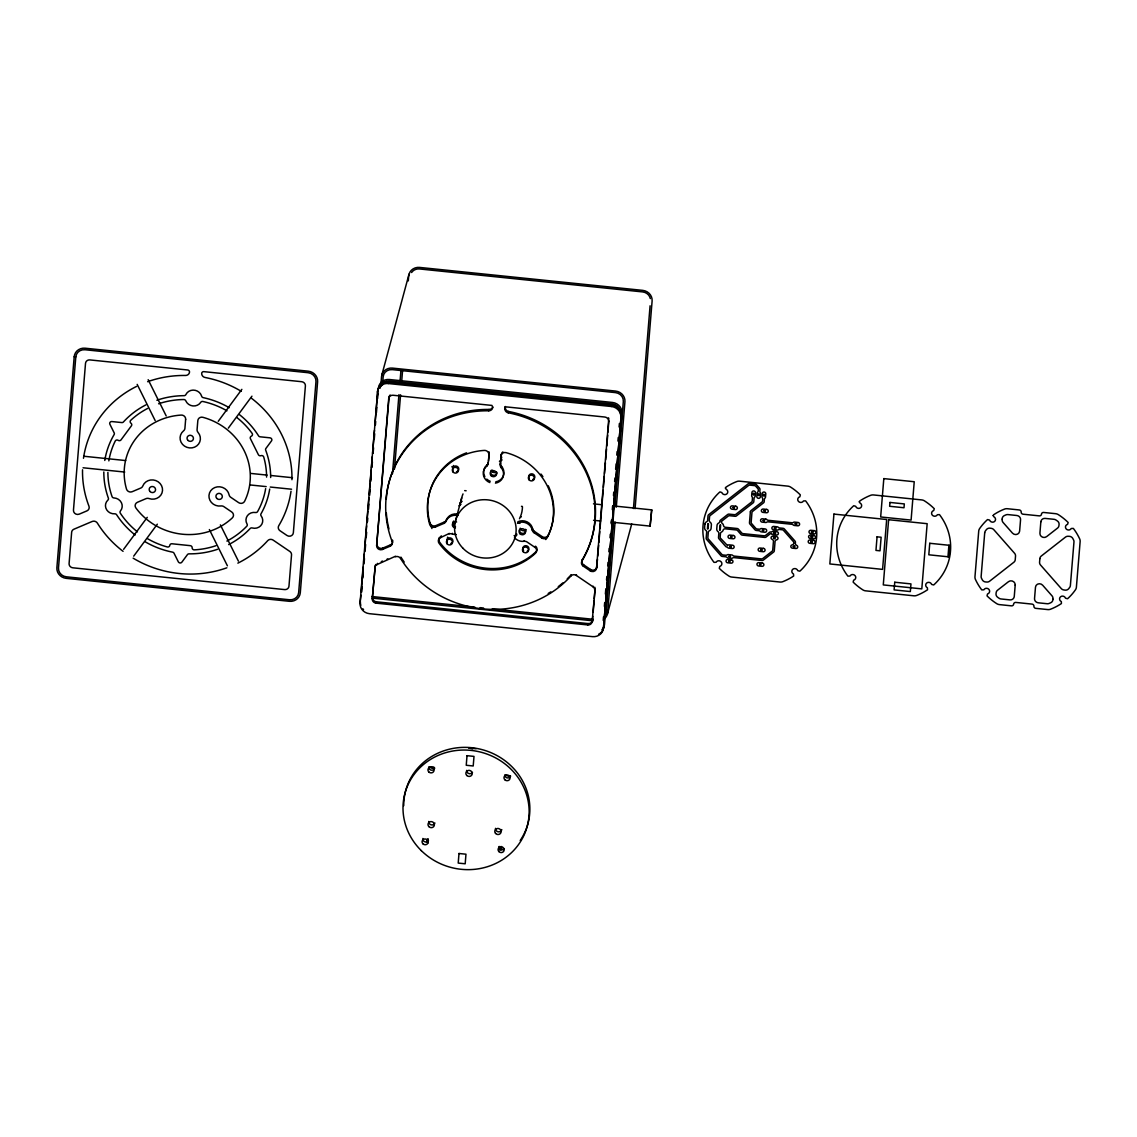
<?xml version="1.0" encoding="UTF-8"?>
<svg xmlns="http://www.w3.org/2000/svg" width="1137" height="1137" viewBox="0 0 1137 1137"><rect width="100%" height="100%" fill="white"/><g stroke="black" fill="none" stroke-linecap="round" stroke-linejoin="round"><path stroke-width="1.5" d="M469.112 748.132L472.58 748.771M392.123 541.482A105.144 98.862 15.1 0 1 488.725 410.798A4.079 3.837 15.1 0 0 492.705 407.359L491.937 405.426L393.061 395.25A4.079 3.837 15.1 0 0 388.698 398.675L376.645 545.504A4.079 3.837 15.1 0 0 382.458 549.455L390.062 546.229A4.079 3.837 15.1 0 0 392.123 541.482L392.492 540.132A4.079 3.837 15.1 0 1 390.432 544.893L390.062 546.229M360.059 603.051L377.726 390.744A10.219 9.608 15.1 0 1 388.655 382.203L611.791 405.156A10.219 9.608 15.1 0 1 621.143 415.801L603.463 628.093A10.219 9.608 15.1 0 1 592.533 636.635L369.411 613.682A10.219 9.608 15.1 0 1 360.059 603.051L360.955 595.12M361.225 591.823L363.257 567.093M363.669 562.147L364.337 553.918M364.75 548.972L366.64 525.891M366.91 522.594L367.862 511.067M367.99 509.419L368.942 497.878M369.212 494.581L370.15 483.04M370.292 481.392L371.245 469.851M371.373 468.202L372.325 456.676M372.595 453.379L374.485 430.298M374.883 425.352L377.726 390.744M361.722 591.993L362.149 586.72M362.874 577.923L363.314 572.65M364.025 563.867L364.465 558.594M365.034 551.559L365.617 544.524M366.199 537.488L366.626 532.215M367.493 521.67L367.777 518.159M368.502 509.362L368.928 504.089M369.653 495.306L370.093 490.033M370.804 481.235L371.245 475.962M371.97 467.179L372.396 461.892M373.121 453.109L373.547 447.836M374.272 439.038L374.698 433.765M375.423 424.982L375.707 421.472M376.432 412.674L376.873 407.401M377.583 398.618L378.024 393.331M380.724 386.537L381.535 376.645A10.219 9.608 15.1 0 1 392.464 368.104L615.586 391.071A10.219 9.608 15.1 0 1 624.938 401.702L616.282 507.173M382.473 385.059L383.155 376.816A8.584 8.073 15.1 0 1 392.336 369.639L615.458 392.606A8.584 8.073 15.1 0 1 623.318 401.532L614.662 507.017M592.832 616.268L592.15 621.513A4.079 3.837 15.1 0 1 587.772 624.938L376.006 603.136A4.079 3.837 15.1 0 1 372.268 598.886L375.182 566.311A4.079 3.837 15.1 0 1 375.892 564.449M372.268 598.886L375.182 566.311M376.645 545.504L389.053 397.325A4.079 3.837 15.1 0 1 390.162 395.008M392.478 473.745L398.959 394.624M400.039 381.449L400.991 369.909M408.297 280.91L408.695 275.964A10.219 9.608 15.1 0 1 419.624 267.422L642.76 290.376A10.219 9.608 15.1 0 1 652.112 301.007L635.071 508.68M394.496 468.956L400.579 394.795M401.674 381.606L402.612 370.079M489.862 482.585A10.219 9.608 15.1 0 1 486.707 466.198A4.079 3.837 15.1 0 0 488.1 463.64L489.194 453.336A4.079 3.837 15.1 0 0 489.009 451.858M488.54 461.167L489.194 453.336M492.762 471.954L492.804 471.386A2.047 1.919 15.1 0 0 492.492 470.192M495.448 483.154A10.219 9.608 15.1 0 0 501.204 467.691A4.079 3.837 15.1 0 1 500.266 464.891L501.36 454.587A4.079 3.837 15.1 0 1 502.881 451.915M504.885 408.609L506.05 406.875L604.827 417.037A4.079 3.837 15.1 0 1 608.579 421.301L596.527 568.13A4.079 3.837 15.1 0 1 590.16 570.831L583.21 566.098A4.079 3.837 15.1 0 1 581.959 561.01A105.144 98.862 15.1 0 0 508.239 412.802A4.079 3.837 15.1 0 1 504.885 408.609L505.311 406.506L504.956 407.728M500.266 464.891L501.36 454.587M592.15 621.513L595.063 588.938A4.079 3.837 15.1 0 0 594.793 587.204M593.144 612.36L594.111 600.649M594.267 598.702L595.063 588.938M596.527 568.13L597.508 559.134M597.764 556.078L598.645 545.376M598.901 542.321L599.767 531.604M600.023 528.549L602.027 504.075M602.155 502.554L603.164 490.317M603.406 487.247L604.287 476.545M604.543 473.489L605.424 462.773M605.666 459.718L606.547 449.016M606.803 445.96L607.684 435.244M607.925 432.188L608.807 421.486M603.221 620.39L603.505 616.865M604.372 606.319L604.657 602.809M605.381 594.011L605.822 588.739M606.533 579.955L606.831 576.431M607.698 565.885L607.982 562.374M608.849 551.829L609.134 548.304M610 537.758L610.285 534.248M611.152 523.702L611.436 520.178M612.303 509.632L612.601 506.121M613.468 495.561L613.753 492.051M614.62 481.505L614.904 477.981M615.629 469.197L616.055 463.924M616.78 455.127L617.064 451.616M617.931 441.071L618.23 437.56M619.082 427L619.381 423.49M603.463 628.093L621.143 415.801M613.454 521.84L606.007 612.488A8.584 8.073 15.1 0 1 604.259 616.751M615.074 522.011L607.627 612.658A10.219 9.608 15.1 0 1 604.102 619.125M633.451 508.509L650.08 305.782M707.441 528.833L707.868 523.645M708.053 528.89L708.479 523.716M719.622 530.084L720.048 524.896M720.233 530.14L720.659 524.967M947.974 556.76L948.912 545.263M381.847 374.926L409.007 274.244M377.37 392.094A10.219 9.608 15.1 0 1 388.3 383.539L388.655 382.203M388.698 398.675L389.053 397.325M374.826 567.647A4.079 3.837 15.1 0 1 377.129 564.535L377.441 563.369M382.458 549.455L382.814 548.105L390.432 544.893M376.006 603.136L376.361 601.8A4.079 3.837 15.1 0 1 372.623 597.55M377.129 564.535L395.491 556.235M395.335 556.817A4.079 3.837 15.1 0 1 400.579 558.466L400.807 557.627M488.825 454.686A4.079 3.837 15.1 0 0 484.376 450.408A63.317 59.536 15.1 0 0 429.687 524.413A4.079 3.837 15.1 0 0 435.357 527.028L435.713 525.678L444.283 522.054A4.079 3.837 15.1 0 0 446.344 519.95A10.219 9.608 15.1 0 1 457.259 514.023M435.357 527.028L443.927 523.39L444.283 522.054M535.172 546.314L534.902 547.323A4.079 3.837 15.1 0 1 535.513 553.207A63.317 59.536 15.1 0 1 439.067 543.287A4.079 3.837 15.1 0 1 440.616 537.616L441.526 536.053M443.927 523.39A4.079 3.837 15.1 0 0 445.988 521.3L446.344 519.95M440.616 537.616L449.342 533.395M455.368 521.343L461.707 497.85M449.186 533.992A4.079 3.837 15.1 0 1 452.256 533.907L452.412 533.324M488.725 410.798L489.081 409.448A4.079 3.837 15.1 0 0 492.847 407.003M486.707 466.198L487.077 464.862A4.079 3.837 15.1 0 0 488.327 463.015M488.1 463.64L488.341 462.716M508.239 412.802L508.609 411.466A4.079 3.837 15.1 0 1 505.24 407.259M501.73 457.117L501.005 459.803A2.047 1.919 15.1 0 1 501.914 460.115M501.204 467.691L501.559 466.341A4.079 3.837 15.1 0 1 500.621 463.541M534.902 547.323L527.071 541.994A4.079 3.837 15.1 0 0 524.058 541.297L524.242 540.615M501.005 455.937A4.079 3.837 15.1 0 1 506.064 452.64A63.317 59.536 15.1 0 1 547.807 536.579A4.079 3.837 15.1 0 1 541.809 537.986L533.978 532.656A4.079 3.837 15.1 0 1 532.287 530.169L532.642 528.833A10.219 9.608 15.1 0 0 517.847 521.769M533.978 532.656L534.333 531.32A4.079 3.837 15.1 0 1 532.642 528.833M541.809 537.986L542.164 536.636A4.079 3.837 15.1 0 0 548.162 535.229M620.774 417.137A10.219 9.608 15.1 0 0 611.422 406.506L611.791 405.156M608.579 421.301L608.863 420.207M400.579 558.466A105.144 98.862 15.1 0 0 570.888 575.99L571.215 574.739A105.144 98.862 15.1 0 1 567.221 578.847M570.888 575.99A4.079 3.837 15.1 0 1 576.303 575.436L576.487 574.768M581.959 561.01L582.315 559.674A105.144 98.862 15.1 0 0 508.609 411.466M583.21 566.098L583.579 564.762A4.079 3.837 15.1 0 1 582.315 559.674M590.16 570.831L590.529 569.481A4.079 3.837 15.1 0 0 596.882 566.794M594.708 590.274A4.079 3.837 15.1 0 0 592.945 586.749L593.116 586.152M587.772 624.938L588.142 623.588A4.079 3.837 15.1 0 0 592.505 620.177M607.329 614.378L631.731 523.93M650.137 526.047L651.7 509.859L650.094 526.104L611.209 522.11M123.62 549.313L147.256 517.349M218.247 421.301L241.868 389.337M133.697 556.149L157.318 524.185M228.31 428.137L251.945 396.173M516.752 534.006L516.781 535.129M499.427 461.38L501.673 459.618M459.803 503.122L460.57 502.526M461.338 501.914L462.119 501.318M458.922 505.837L461.053 504.174M721.455 521.386L728.163 516.155A2.047 1.919 15.1 0 1 729.641 515.729L735.014 516.283A2.047 1.919 15.1 0 0 736.492 515.871L753.092 502.895A2.047 1.919 15.1 0 0 753.788 501.602L754.073 498.262A2.047 1.919 15.1 0 1 754.684 497.054A1.777 1.663 15.1 0 0 755.21 495.988L755.48 492.804A1.777 1.663 15.1 0 0 753.845 490.957A1.777 1.663 15.1 0 0 751.955 492.449L751.685 495.633A1.777 1.663 15.1 0 0 752.04 496.77A2.047 1.919 15.1 0 1 752.438 498.105L752.225 500.806A2.047 1.919 15.1 0 1 751.514 502.099L735.952 514.265A2.047 1.919 15.1 0 1 734.474 514.677L729.101 514.137A2.047 1.919 15.1 0 0 727.609 514.549L720.531 520.092A2.047 1.919 15.1 0 0 719.82 521.386A2.047 1.919 15.1 0 1 718.74 523.034A3.269 3.07 15.1 0 0 717.035 525.465L716.751 528.904A3.269 3.07 15.1 0 0 718.03 531.647A2.047 1.919 15.1 0 1 718.84 533.367L718.513 537.403A2.047 1.919 15.1 0 0 718.996 538.824L725.633 546.371A2.047 1.919 15.1 0 0 726.714 547.025A2.047 1.919 15.1 0 1 727.723 547.622A1.777 1.663 15.1 0 0 728.888 548.19L732.242 548.531A1.777 1.663 15.1 0 0 734.147 547.039A1.777 1.663 15.1 0 0 732.526 545.192L729.158 544.85A1.777 1.663 15.1 0 0 727.509 545.589L720.659 538.355A2.047 1.919 15.1 0 1 720.176 536.934L720.46 533.537A2.047 1.919 15.1 0 1 721.526 532.017A3.269 3.07 15.1 0 0 723.132 530.169A2.047 1.919 15.1 0 1 725.25 528.819L736.25 529.956A2.047 1.919 15.1 0 1 737.643 530.666L740.94 534.418A2.047 1.919 15.1 0 0 742.319 535.129L764.647 537.417A2.047 1.919 15.1 0 0 766.125 537.005L769.976 533.992A2.047 1.919 15.1 0 1 771.454 533.58M381.279 561.593L382.544 561.053M387.092 559.12L387.816 558.821M388.3 383.539L611.422 406.506M464.663 490.615L466.142 490.772M593.486 503.862L602.312 504.771M612.9 505.866L651.771 509.888M84.01 456.264L125.667 460.556M250.836 473.433L267.124 475.11M271.203 475.522L292.493 477.711M521.485 506.306L522.224 506.377M83.072 467.776L124.729 472.054M249.898 484.93L266.186 486.608M270.251 487.034L291.555 489.223M593.557 520.291L600.62 521.016M517.918 523.119L520.021 523.333M515.999 536.11L515.587 536.067A1.777 1.663 15.1 0 1 514.507 535.584M474.811 607.115L373.703 596.712A8.584 8.073 15.1 0 1 372.169 596.413M480.041 607.655L483.523 608.011M492.236 608.906L593.343 619.31M593.216 620.845L373.576 598.247A10.219 9.608 15.1 0 1 372.666 598.105M376.361 601.8L588.142 623.588M469.084 748.047L476.062 748.757M501.389 846.496L501.687 848.33L501.033 847.534A3.07 2.885 15.1 0 1 499.811 846.44M534.333 531.32L542.164 536.636M583.579 564.762L590.529 569.481M576.303 575.436L592.945 586.749M148.165 379.687L166.201 415.943M220.379 524.882L238.4 561.124M137.165 384.363L155.186 420.619M209.364 529.544L227.4 565.8M403.734 805.692A63.317 59.536 15.1 0 1 484.064 750.178A63.317 59.536 15.1 0 1 520.206 840.527M434.718 768.029A3.07 2.885 15.1 0 1 431.221 770.147A3.07 2.885 15.1 0 1 428.706 766.878M428.493 840.698A3.07 2.885 15.1 0 1 422.865 838.466M504.345 848.756A3.07 2.885 15.1 0 1 498.83 846.568M510.655 776.116A3.07 2.885 15.1 0 1 504.7 774.965M501.801 829.584A3.212 3.027 15.1 0 1 498.12 831.787A3.212 3.027 15.1 0 1 495.505 828.347M434.945 823.046A3.212 3.027 15.1 0 1 428.748 821.454M472.509 772.407A3.212 3.027 15.1 0 1 466.596 770.389M433.765 766.921A3.07 2.885 15.1 0 1 431.563 766.921M428.109 838.694A3.07 2.885 15.1 0 1 427.597 838.879L427.1 840.812A57.191 53.78 15.1 0 0 428.208 841.877M498.958 850.092A57.191 53.78 15.1 0 0 501.516 848.472L501.218 849.538A57.191 53.78 15.1 0 1 500.593 849.964M433.822 767.845A3.07 2.885 15.1 0 1 429.786 766.892M428.137 839.589A3.07 2.885 15.1 0 1 427.313 839.959L426.801 841.892A57.191 53.78 15.1 0 0 427.91 842.958M509.902 775.633A3.07 2.885 15.1 0 1 505.979 774.937M522.466 506.775A30.912 29.065 15.1 0 1 519.481 518.756M461.011 501.943A30.912 29.065 15.1 0 1 463.015 493.913M411.58 272.525A8.584 8.073 15.1 0 1 419.496 268.957L642.632 291.911A8.584 8.073 15.1 0 1 650.336 298.59M363.556 609.531A10.219 9.608 15.1 0 1 362.831 608.792M360.841 605.31A10.219 9.608 15.1 0 1 360.415 601.7M603.832 626.757A10.219 9.608 15.1 0 1 598.574 634.304M496.968 472.367A3.212 3.027 15.1 0 1 492.605 475.11A3.212 3.027 15.1 0 1 491.44 470.149A3.212 3.027 15.1 0 0 496.315 472.182M525.621 529.33A3.212 3.027 15.1 0 1 522.778 533.438A3.212 3.027 15.1 0 1 519.623 529.359M455.482 526.53A3.212 3.027 15.1 0 1 453.564 521.4M455.44 527.909A3.212 3.027 15.1 0 1 452.398 524.228A3.212 3.027 15.1 0 1 456.619 522.039M562.886 582.855A105.144 98.862 15.1 0 1 558.267 586.635M550.805 591.851A105.144 98.862 15.1 0 1 548.19 593.457M404.203 562.076A105.144 98.862 15.1 0 1 400.935 557.13M388.953 528.961A105.144 98.862 15.1 0 1 386.31 512.787M386.267 499.285A105.144 98.862 15.1 0 1 489.081 409.448M382.814 548.105A4.079 3.837 15.1 0 1 377.001 544.168M608.451 417.791A4.079 3.837 15.1 0 1 608.863 418.885M435.713 525.678A4.079 3.837 15.1 0 1 430.042 523.077M548.233 485.769A63.317 59.536 15.1 0 1 545.803 539.578M536.252 551.502A63.317 59.536 15.1 0 1 438.669 540.885M431.946 528.563A63.317 59.536 15.1 0 1 466.596 452.839M540.985 474.044A63.317 59.536 15.1 0 1 542.889 476.616M501.559 466.341A10.219 9.608 15.1 0 1 495.803 481.818M490.218 481.249A10.219 9.608 15.1 0 1 486.764 479.103M484.845 476.687A10.219 9.608 15.1 0 1 487.077 464.862M514.819 536.323A10.219 9.608 15.1 0 1 514.222 535.541M524.058 541.297A10.219 9.608 15.1 0 1 514.464 537.659M517.491 523.105A10.219 9.608 15.1 0 1 532.287 530.169M535.769 546.385A4.079 3.837 15.1 0 1 535.868 551.871M439.422 541.951A4.079 3.837 15.1 0 1 439.593 537.261M440.602 536.465A4.079 3.837 15.1 0 1 440.985 536.28M456.292 534.518A10.219 9.608 15.1 0 1 452.256 533.907M445.988 521.3A10.219 9.608 15.1 0 1 457.927 515.573M291.015 491.241A105.144 98.862 15.1 0 1 278.778 525.678A4.079 3.837 15.1 0 0 280.029 530.766L286.993 535.484A4.079 3.837 15.1 0 0 293.346 532.798L305.398 385.955A4.079 3.837 15.1 0 0 301.66 381.705L203.878 371.643A2.047 1.919 15.1 0 0 201.69 373.448A4.079 3.837 15.1 0 0 205.072 377.47A105.144 98.862 15.1 0 1 241.328 391.355M237.86 563.142A105.144 98.862 15.1 0 0 267.707 540.658A4.079 3.837 15.1 0 1 273.136 540.103L289.779 551.417A4.079 3.837 15.1 0 1 291.527 554.941L288.969 586.18A4.079 3.837 15.1 0 1 284.591 589.591L72.825 567.804A4.079 3.837 15.1 0 1 69.087 563.554L71.645 532.315A4.079 3.837 15.1 0 1 73.948 529.202L92.154 521.485A4.079 3.837 15.1 0 1 97.398 523.134A105.144 98.862 15.1 0 0 123.08 551.331M226.846 567.804A105.144 98.862 15.1 0 1 133.143 558.168M82.532 469.78A105.144 98.862 15.1 0 0 88.942 506.15A4.079 3.837 15.1 0 1 86.881 510.897L79.277 514.123A4.079 3.837 15.1 0 1 73.464 510.172L85.517 363.343A4.079 3.837 15.1 0 1 89.88 359.917L187.648 369.98A2.047 1.919 15.1 0 1 189.509 372.183A4.079 3.837 15.1 0 1 185.544 375.466A105.144 98.862 15.1 0 0 147.625 381.705M83.47 458.282A105.144 98.862 15.1 0 1 136.611 386.381M251.405 398.192A105.144 98.862 15.1 0 1 291.953 479.729M269.711 489.052A83.74 78.751 15.1 0 1 260.998 513.839A2.047 1.919 15.1 0 0 261.155 515.885A8.428 7.916 15.1 0 1 252.215 527.966A2.047 1.919 15.1 0 0 250.168 528.506A83.74 78.751 15.1 0 1 228.651 544.609M217.636 549.27A83.74 78.751 15.1 0 1 189.055 553.847A2.047 1.919 15.1 0 0 187.42 554.643L181.835 562.204A2.047 1.919 15.1 0 1 178.324 561.834L174.06 553.264A2.047 1.919 15.1 0 0 172.582 552.156A83.74 78.751 15.1 0 1 145.238 541.823M135.161 534.987A83.74 78.751 15.1 0 1 116.628 514.763A2.047 1.919 15.1 0 0 114.695 513.81A8.428 7.916 15.1 0 1 107.873 500.109A2.047 1.919 15.1 0 0 108.356 498.134A83.74 78.751 15.1 0 1 103.822 471.983M104.775 460.471A83.74 78.751 15.1 0 1 114.112 434.59A2.047 1.919 15.1 0 0 114.155 432.827L109.891 424.257A2.047 1.919 15.1 0 1 111.895 421.557L121.744 422.566A2.047 1.919 15.1 0 0 123.45 421.941A83.74 78.751 15.1 0 1 145.834 404.914M156.849 400.238A83.74 78.751 15.1 0 1 184.095 395.662A2.047 1.919 15.1 0 0 185.871 394.582A8.428 7.916 15.1 0 1 201.633 396.202A2.047 1.919 15.1 0 0 203.21 397.637A83.74 78.751 15.1 0 1 229.248 407.7M239.324 414.536A83.74 78.751 15.1 0 1 258.554 435.841A2.047 1.919 15.1 0 0 260.131 436.807L269.995 437.83A2.047 1.919 15.1 0 1 271.516 440.886L265.916 448.447A2.047 1.919 15.1 0 0 265.688 450.181A83.74 78.751 15.1 0 1 270.649 477.54M265.646 488.626A79.661 74.9 15.1 0 1 257.616 511.551A2.047 1.919 15.1 0 1 255.527 512.503A8.428 7.916 15.1 0 0 247.027 524.001A2.047 1.919 15.1 0 1 246.786 526.204A79.661 74.9 15.1 0 1 226.888 541.07M215.874 545.732A79.661 74.9 15.1 0 1 194.37 549.867A2.047 1.919 15.1 0 1 192.153 547.764A2.047 1.919 15.1 0 0 190.277 545.661L171.971 543.77A2.047 1.919 15.1 0 0 169.797 545.39A2.047 1.919 15.1 0 1 167.267 546.954A79.661 74.9 15.1 0 1 147.54 538.696M137.463 531.86A79.661 74.9 15.1 0 1 120.323 513.199A2.047 1.919 15.1 0 1 120.437 510.982A8.428 7.916 15.1 0 0 113.956 497.935A2.047 1.919 15.1 0 1 112.051 496.571A79.661 74.9 15.1 0 1 107.887 472.395M108.839 460.883A79.661 74.9 15.1 0 1 115.235 441.042A2.047 1.919 15.1 0 1 118.205 440.332A2.047 1.919 15.1 0 0 121.005 439.905L131.395 425.849A2.047 1.919 15.1 0 0 130.954 423.206A2.047 1.919 15.1 0 1 130.727 420.306A79.661 74.9 15.1 0 1 147.597 408.453M158.611 403.777A79.661 74.9 15.1 0 1 183.782 399.528A2.047 1.919 15.1 0 1 185.757 400.792A8.428 7.916 15.1 0 0 200.737 402.327A2.047 1.919 15.1 0 1 202.883 401.489A79.661 74.9 15.1 0 1 226.945 410.812M237.008 417.649A79.661 74.9 15.1 0 1 252.116 433.368A2.047 1.919 15.1 0 1 251.362 436.182A2.047 1.919 15.1 0 0 250.424 438.711L258.355 454.644A2.047 1.919 15.1 0 0 260.984 455.667A2.047 1.919 15.1 0 1 263.727 457.017A79.661 74.9 15.1 0 1 266.584 477.114M453.677 467.364A3.07 2.885 15.1 0 1 453.464 465.502M453.094 470.306A3.07 2.885 15.1 0 1 454.416 466.241A3.07 2.885 15.1 0 1 458.595 468.018A3.07 2.885 15.1 0 1 456.463 471.727M447.665 538.966A3.07 2.885 15.1 0 1 447.651 537.105M447.367 542.434A3.07 2.885 15.1 0 1 448.248 538.242A3.07 2.885 15.1 0 1 452.583 539.62A3.07 2.885 15.1 0 1 450.835 543.529M523.588 550.493A3.07 2.885 15.1 0 1 524.015 546.229A3.07 2.885 15.1 0 1 528.463 547.195A3.07 2.885 15.1 0 1 527.127 551.26M529.288 478.379A3.07 2.885 15.1 0 1 530.169 474.2A3.07 2.885 15.1 0 1 534.504 475.579A3.07 2.885 15.1 0 1 532.756 479.487M525.862 529.728A3.212 3.027 15.1 0 1 520.234 528.179M455.255 523.56A3.212 3.027 15.1 0 1 453.478 521.258M378.45 388.058A10.219 9.608 15.1 0 1 389.38 379.516L612.516 402.47A10.219 9.608 15.1 0 1 621.868 413.115L604.557 624.071A10.219 9.608 15.1 0 1 601.857 629.813M380.071 388.229A8.584 8.073 15.1 0 1 389.252 381.051L612.388 404.005A8.584 8.073 15.1 0 1 620.248 412.944M793.768 542.918A2.047 1.919 15.1 0 0 793.285 541.496L783.592 530.482A2.047 1.919 15.1 0 0 782.213 529.771L779.47 529.487A2.047 1.919 15.1 0 0 778.078 529.828A1.777 1.663 15.1 0 1 776.884 530.126L773.515 529.785A1.777 1.663 15.1 0 1 771.881 527.938A1.777 1.663 15.1 0 1 773.785 526.445L777.154 526.801A1.777 1.663 15.1 0 1 778.291 527.326A2.047 1.919 15.1 0 0 779.584 527.952L783.009 528.307A2.047 1.919 15.1 0 1 784.388 529.018L794.962 541.027A2.047 1.919 15.1 0 1 795.445 542.448L795.374 543.344A2.047 1.919 15.1 0 0 796.625 545.319A1.777 1.663 15.1 0 1 795.829 548.517L792.461 548.176A1.777 1.663 15.1 0 1 792.191 544.865A2.047 1.919 15.1 0 0 793.754 543.188M771.625 533.594A1.777 1.663 15.1 0 0 773.117 534.646L776.486 535.001A1.777 1.663 15.1 0 0 778.376 533.509A1.777 1.663 15.1 0 0 776.756 531.661L773.387 531.32A1.777 1.663 15.1 0 0 772.179 531.619A2.047 1.919 15.1 0 1 770.858 531.96A2.047 1.919 15.1 0 0 769.436 532.386L765.585 535.399A2.047 1.919 15.1 0 1 764.092 535.811L743.129 533.651A2.047 1.919 15.1 0 1 741.736 532.955L738.439 529.202A2.047 1.919 15.1 0 0 737.046 528.492L725.378 527.284A2.047 1.919 15.1 0 1 723.516 525.536A3.269 3.07 15.1 0 0 722.237 523.39A2.047 1.919 15.1 0 1 721.427 521.67M452.412 467.364A5.77 5.429 15.1 0 1 451.915 466.611M521.314 516.838A1.777 1.663 15.1 0 1 520.547 516.923M1002.18 519.055L1002.18 519.012A4.079 3.837 15.1 0 1 1004.397 515.558L1005.932 514.89A4.079 3.837 15.1 0 1 1007.979 514.592L1016.819 515.502A4.079 3.837 15.1 0 1 1020.557 519.751L1019.619 531.121A4.079 3.837 15.1 0 1 1012.47 533.125L1003.118 522.494A4.079 3.837 15.1 0 1 1002.152 519.694L1002.18 519.183M1052.933 599.213L1052.933 599.341A4.079 3.837 15.1 0 1 1050.716 602.752L1049.167 603.42A4.079 3.837 15.1 0 1 1047.134 603.719L1038.294 602.809A4.079 3.837 15.1 0 1 1034.542 598.545L1035.48 587.175A4.079 3.837 15.1 0 1 1042.629 585.185L1051.981 595.816A4.079 3.837 15.1 0 1 1052.947 598.616L1052.933 599.156M725.42 488.071L726.102 489.208A3.07 2.885 15.1 0 1 726.728 494.012A3.07 2.885 15.1 0 1 721.839 492.548L719.92 491.895A57.191 53.78 15.1 0 0 714.008 562.36L716.111 562.261A3.07 2.885 15.1 0 1 721.156 561.82A3.07 2.885 15.1 0 1 719.764 566.411L719.266 568.344A57.191 53.78 15.1 0 0 728.945 576.075A6.126 5.756 15.1 0 0 731.773 577.07L779.954 582.03A6.126 5.756 15.1 0 0 782.896 581.632A57.191 53.78 15.1 0 0 793.683 576.004L793.498 574A3.07 2.885 15.1 0 1 792.873 569.196A3.07 2.885 15.1 0 1 797.762 570.66L799.823 571.2A57.191 53.78 15.1 0 0 805.593 500.834L803.489 500.948A3.07 2.885 15.1 0 1 798.444 501.389A3.07 2.885 15.1 0 1 799.837 496.798L800.334 494.865A57.191 53.78 15.1 0 0 790.656 487.119A6.126 5.756 15.1 0 0 787.827 486.139L739.647 481.178A6.126 5.756 15.1 0 0 736.705 481.576A57.191 53.78 15.1 0 0 725.918 487.204L725.434 487.986M859.302 501.843L859.984 502.98A3.07 2.885 15.1 0 1 860.595 507.784A3.07 2.885 15.1 0 1 855.706 506.32L853.716 505.723A57.191 53.78 15.1 0 0 847.875 576.146L849.993 576.033A3.07 2.885 15.1 0 1 855.038 575.592A3.07 2.885 15.1 0 1 853.645 580.183L853.134 582.116A57.191 53.78 15.1 0 0 862.827 589.861A6.126 5.756 15.1 0 0 865.655 590.842L913.835 595.802A6.126 5.756 15.1 0 0 916.777 595.404A57.191 53.78 15.1 0 0 927.55 589.776L927.38 587.772A3.07 2.885 15.1 0 1 926.754 582.968A3.07 2.885 15.1 0 1 931.644 584.432L933.704 584.972A57.191 53.78 15.1 0 0 939.475 514.606L937.371 514.72A3.07 2.885 15.1 0 1 932.312 515.16A3.07 2.885 15.1 0 1 933.704 510.57L934.273 508.708A57.191 53.78 15.1 0 0 924.537 500.905A6.126 5.756 15.1 0 0 921.695 499.91L873.529 494.95A6.126 5.756 15.1 0 0 870.572 495.348A57.191 53.78 15.1 0 0 859.799 500.976L859.302 501.843M993.169 515.615L993.852 516.752A3.07 2.885 15.1 0 1 994.477 521.556A3.07 2.885 15.1 0 1 989.588 520.092L987.527 519.552A57.191 53.78 15.1 0 0 979.668 528.506A6.126 5.756 15.1 0 0 978.715 531.164L974.977 576.701A6.126 5.756 15.1 0 0 975.475 579.515A57.191 53.78 15.1 0 0 981.757 589.918L983.86 589.805A3.07 2.885 15.1 0 1 988.906 589.364A3.07 2.885 15.1 0 1 987.527 593.955L987.015 595.887A57.191 53.78 15.1 0 0 996.694 603.633A6.126 5.756 15.1 0 0 999.537 604.614L1011.447 605.85A2.047 1.919 15.1 0 0 1013.635 604.131A2.047 1.919 15.1 0 1 1015.824 602.425L1032.041 604.102A2.047 1.919 15.1 0 1 1033.917 606.22A2.047 1.919 15.1 0 0 1035.793 608.352L1047.703 609.574A6.126 5.756 15.1 0 0 1050.645 609.176A57.191 53.78 15.1 0 0 1061.432 603.548L1061.333 601.587A3.07 2.885 15.1 0 1 1060.622 596.74A3.07 2.885 15.1 0 1 1065.525 598.204L1067.572 598.744A57.191 53.78 15.1 0 0 1075.446 589.805A6.126 5.756 15.1 0 0 1076.398 587.147L1080.136 541.596A6.126 5.756 15.1 0 0 1079.624 538.796A57.191 53.78 15.1 0 0 1073.342 528.392L1071.239 528.506A3.07 2.885 15.1 0 1 1066.193 528.947A3.07 2.885 15.1 0 1 1067.586 524.342L1068.155 522.48A57.191 53.78 15.1 0 0 1058.405 514.677A6.126 5.756 15.1 0 0 1055.577 513.682L1043.652 512.46A2.047 1.919 15.1 0 0 1041.478 514.166A2.047 1.919 15.1 0 1 1039.289 515.871L1023.058 514.208A2.047 1.919 15.1 0 1 1021.182 512.076A2.047 1.919 15.1 0 0 1019.321 509.959L1007.396 508.722A6.126 5.756 15.1 0 0 1004.454 509.12A57.191 53.78 15.1 0 0 993.667 514.748L993.184 515.53M728.632 561.209C730.864 563.995 730.252 558.338 728.632 561.152M729.03 556.348C731.389 559.049 730.537 553.534 729.03 556.348M729.826 546.599C732.114 549.37 731.375 543.713 729.826 546.599M730.622 536.863C732.939 539.592 732.114 534.049 730.636 536.806M733.024 507.628C735.241 510.357 734.715 504.828 733.052 507.514M752.566 494.112C754.826 497.409 754.755 491.056 752.595 493.97M757.725 494.638C759.971 497.935 759.914 491.582 757.739 494.51M759.544 564.393C761.79 567.164 761.15 561.522 759.544 564.336M762.87 495.178C765.229 498.475 764.903 492.023 762.884 495.107M760.738 549.782C762.97 552.582 762.373 546.911 760.738 549.782M762.344 530.297C764.718 532.983 763.808 527.454 762.344 530.24M763.14 520.561C765.229 523.375 764.931 517.747 763.154 520.49M763.936 510.811C766.082 513.597 765.627 508.04 763.965 510.698M773.515 537.929C775.704 541.255 775.917 534.76 773.53 537.858M773.913 533.054C776.344 536.323 775.846 529.899 773.942 532.926M774.311 528.179C776.955 531.391 776.059 524.939 774.325 528.122M793.271 546.57C795.758 549.882 795.246 543.216 793.271 546.57M795.133 523.844C797.776 527.085 796.909 520.533 795.133 523.844M810.638 541.752C813.367 544.865 812.287 538.554 810.667 541.61M811.036 536.877C813.339 540.16 813.31 533.694 811.051 536.806M811.434 532.002C813.865 535.314 813.481 528.719 811.434 532.002M74.189 356.762L56.878 567.718A10.219 9.608 15.1 0 0 66.23 578.349L289.366 601.302A10.219 9.608 15.1 0 0 300.296 592.761L317.607 381.805A10.219 9.608 15.1 0 0 308.241 371.174L85.119 348.206A10.219 9.608 15.1 0 0 74.189 356.762M75.809 356.919L58.499 567.875A8.584 8.073 15.1 0 0 66.358 576.814L289.494 599.767A8.584 8.073 15.1 0 0 298.661 592.59L315.972 381.634A8.584 8.073 15.1 0 0 308.113 372.709L84.991 349.741A8.584 8.073 15.1 0 0 75.809 356.919M185.644 419.354L184.919 428.294A4.079 3.837 15.1 0 1 183.54 430.866A10.219 9.608 15.1 0 0 182.531 444.382A10.219 9.608 15.1 0 0 196.815 445.86A10.219 9.608 15.1 0 0 198.023 432.358A4.079 3.837 15.1 0 1 197.085 429.544L197.824 420.605A4.079 3.837 15.1 0 1 202.883 417.307A63.317 59.536 15.1 0 1 244.626 501.246A4.079 3.837 15.1 0 1 238.628 502.639L230.797 497.324A4.079 3.837 15.1 0 1 229.105 494.837A10.219 9.608 15.1 0 0 217.224 486.878A10.219 9.608 15.1 0 0 209.109 497.85A10.219 9.608 15.1 0 0 220.891 505.965A4.079 3.837 15.1 0 1 223.89 506.661L231.721 511.977A4.079 3.837 15.1 0 1 232.332 517.875A63.317 59.536 15.1 0 1 135.886 507.955A4.079 3.837 15.1 0 1 137.449 502.284L146.005 498.646A4.079 3.837 15.1 0 1 149.075 498.575A10.219 9.608 15.1 0 0 161.98 493.003A10.219 9.608 15.1 0 0 155.783 480.567A10.219 9.608 15.1 0 0 142.807 485.968A4.079 3.837 15.1 0 1 140.746 488.057L132.176 491.696A4.079 3.837 15.1 0 1 126.505 489.081A63.317 59.536 15.1 0 1 181.209 415.076A4.079 3.837 15.1 0 1 185.644 419.354M458.993 853.489L458.211 863.082L465.189 863.793L465.971 854.2L458.993 853.489M467.023 755.679L466.241 765.272L473.205 765.983L474.001 756.403L467.023 755.679M704.883 524.214L704.599 527.667A3.269 3.07 15.1 0 0 705.878 530.396A2.047 1.919 15.1 0 1 706.674 532.102L706.176 538.071A2.047 1.919 15.1 0 0 706.66 539.492L720.943 555.723A2.047 1.919 15.1 0 0 722.336 556.434L725.648 556.775A2.047 1.919 15.1 0 1 726.955 557.386A1.777 1.663 15.1 0 0 728.078 557.926L731.446 558.267A1.777 1.663 15.1 0 0 732.654 557.969A2.047 1.919 15.1 0 1 734.033 557.627L761.889 560.498A2.047 1.919 15.1 0 0 763.368 560.086L773.601 552.085A2.047 1.919 15.1 0 0 774.297 550.791L775.064 541.525A2.047 1.919 15.1 0 1 776.628 539.848A1.777 1.663 15.1 0 0 776.358 536.536L772.989 536.195A1.777 1.663 15.1 0 0 772.179 539.393A2.047 1.919 15.1 0 1 773.444 541.354L772.734 549.995A2.047 1.919 15.1 0 1 772.023 551.289L762.828 558.48A2.047 1.919 15.1 0 1 761.349 558.892L734.161 556.092A2.047 1.919 15.1 0 1 732.853 555.481A1.777 1.663 15.1 0 0 731.716 554.941L728.362 554.6A1.777 1.663 15.1 0 0 727.154 554.884A2.047 1.919 15.1 0 1 725.776 555.24L723.132 554.97A2.047 1.919 15.1 0 1 721.739 554.259L708.337 539.023A2.047 1.919 15.1 0 1 707.854 537.602L708.294 532.301A2.047 1.919 15.1 0 1 709.374 530.766A3.269 3.07 15.1 0 0 711.094 528.335L711.378 524.882A3.269 3.07 15.1 0 0 710.071 522.125A2.047 1.919 15.1 0 1 709.261 520.405L709.559 516.752A2.047 1.919 15.1 0 1 710.27 515.459L748.501 485.556A2.047 1.919 15.1 0 1 749.979 485.144L754.414 485.598A2.047 1.919 15.1 0 1 755.807 486.309L757.825 488.597A2.047 1.919 15.1 0 1 758.308 490.019L758.223 490.999A2.047 1.919 15.1 0 1 757.612 492.236A1.777 1.677 15.1 0 0 757.071 493.302L756.816 496.485A1.777 1.663 15.1 0 0 758.436 498.333A1.777 1.663 15.1 0 0 760.34 496.841L760.596 493.657A1.777 1.677 15.1 0 0 760.255 492.52A2.103 1.976 15.1 0 1 759.843 491.156L759.971 489.55A2.047 1.919 15.1 0 0 759.502 488.143L756.602 484.845A2.047 1.919 15.1 0 0 755.21 484.135L749.439 483.538A2.047 1.919 15.1 0 0 747.961 483.95L708.692 514.649A2.047 1.919 15.1 0 0 707.996 515.956L707.64 520.277A2.047 1.919 15.1 0 1 706.574 521.784A3.269 3.07 15.1 0 0 704.883 524.214M750.377 511.849L749.482 522.679A2.047 1.919 15.1 0 0 749.965 524.086L754.94 529.743A2.047 1.919 15.1 0 0 756.332 530.453L758.962 530.723A2.047 1.919 15.1 0 1 760.255 531.349A1.777 1.663 15.1 0 0 761.392 531.874L764.76 532.23A1.777 1.663 15.1 0 0 766.665 530.737A1.777 1.663 15.1 0 0 765.03 528.89L761.662 528.549A1.777 1.663 15.1 0 0 760.468 528.847A2.047 1.919 15.1 0 1 759.075 529.188L757.128 528.989A2.047 1.919 15.1 0 1 755.735 528.279L751.642 523.617A2.047 1.919 15.1 0 1 751.159 522.21L751.941 512.659A2.047 1.919 15.1 0 1 752.651 511.352L763.481 502.895A2.047 1.919 15.1 0 0 764.192 501.602L764.377 499.328A2.047 1.919 15.1 0 1 764.988 498.105A1.777 1.663 15.1 0 0 765.514 497.054L765.784 493.87A1.777 1.663 15.1 0 0 764.149 492.023A1.777 1.663 15.1 0 0 762.259 493.501L761.989 496.684A1.777 1.663 15.1 0 0 762.344 497.835A2.047 1.919 15.1 0 1 762.742 499.157L762.614 500.792A2.047 1.919 15.1 0 1 761.904 502.085L751.074 510.556A2.047 1.919 15.1 0 0 750.377 511.849M833.933 514.095L829.839 563.952L882.582 569.381L886.675 519.51L833.933 514.095M877.068 536.82L875.959 550.407L880.01 550.82L881.132 537.247L877.068 536.82M883.819 478.606L880.663 516.965L911.092 520.092L914.233 481.733L883.819 478.606M888.622 519.708L883.278 584.915L921.809 588.881L927.167 523.688L888.622 519.708M889.958 502.44L889.646 506.278L904 507.756L904.313 503.918L889.958 502.44M894.748 582.229L894.108 589.904L910.339 591.567L910.964 583.906L894.748 582.229M929.753 543.287L928.815 554.799L949.097 556.888L950.035 545.376L929.753 543.287M984.713 532.784L981.146 576.345A4.079 3.837 15.1 0 0 981.515 578.292L982.269 579.771A4.079 3.837 15.1 0 0 985.935 581.988L986.703 582.03A4.079 3.837 15.1 0 0 989.631 581.192L1013.82 562.275A4.079 3.837 15.1 0 0 1015.242 559.688L1015.526 556.121A4.079 3.837 15.1 0 0 1014.559 553.278L993.852 529.743A4.079 3.837 15.1 0 0 991.109 528.321L990.341 528.208A4.079 3.837 15.1 0 0 986.39 529.629L985.523 530.78A4.264 4.008 15.1 0 0 984.699 532.77M1015.199 585.1L1014.261 596.47A4.079 3.837 15.1 0 1 1009.898 599.881L1001.057 598.972A4.264 4.008 15.1 0 1 998.997 598.204L997.774 597.351A4.079 3.837 15.1 0 1 996.055 593.5L996.154 592.761A4.079 3.837 15.1 0 1 997.561 590.217L1008.491 581.675A4.079 3.837 15.1 0 1 1015.199 585.1M1040.838 521.84L1039.914 533.21A4.079 3.837 15.1 0 0 1046.608 536.636L1057.538 528.094A4.079 3.837 15.1 0 0 1058.945 525.536L1059.044 524.811A4.079 3.837 15.1 0 0 1057.424 521.016L1056.188 520.163A4.264 4.008 15.1 0 0 1054.056 519.311L1045.216 518.415A4.079 3.837 15.1 0 0 1040.838 521.84M1039.872 558.622L1039.573 562.19A4.079 3.837 15.1 0 0 1040.54 565.018L1061.262 588.568A4.079 3.837 15.1 0 0 1063.99 589.975L1064.758 590.089A4.079 3.837 15.1 0 0 1068.723 588.668L1069.704 587.36A4.079 3.837 15.1 0 0 1070.386 585.527L1073.968 541.965A4.264 4.008 15.1 0 0 1073.541 539.919L1072.831 538.526A4.079 3.837 15.1 0 0 1069.178 536.323L1068.496 536.294A4.079 3.837 15.1 0 0 1065.483 537.105L1041.279 556.036A4.079 3.837 15.1 0 0 1039.872 558.622M735.724 506.221L732.356 505.88A1.777 1.663 15.1 0 0 730.451 507.372A1.777 1.663 15.1 0 0 732.086 509.22L735.44 509.561A1.777 1.663 15.1 0 0 737.344 508.083A1.777 1.663 15.1 0 0 735.724 506.221M766.636 509.404L763.268 509.063A1.777 1.663 15.1 0 0 761.364 510.541A1.777 1.663 15.1 0 0 762.998 512.389L766.352 512.744A1.777 1.663 15.1 0 0 768.257 511.252A1.777 1.663 15.1 0 0 766.636 509.404M765.826 519.154L762.472 518.799A1.777 1.663 15.1 0 0 760.568 520.291A1.777 1.663 15.1 0 0 762.188 522.139L765.556 522.48A1.777 1.663 15.1 0 0 766.764 522.181A2.047 1.919 15.1 0 1 768.143 521.84L791.892 524.285A2.047 1.919 15.1 0 1 793.185 524.91A1.777 1.663 15.1 0 0 794.322 525.45L797.691 525.791A1.777 1.663 15.1 0 0 799.595 524.299A1.777 1.663 15.1 0 0 797.961 522.452L794.592 522.11A1.777 1.663 15.1 0 0 793.399 522.409A2.047 1.919 15.1 0 1 792.006 522.75L768.271 520.305A2.047 1.919 15.1 0 1 766.963 519.694A1.777 1.663 15.1 0 0 765.826 519.154M814.277 530.609L810.908 530.268A1.777 1.663 15.1 0 0 809.004 531.746A1.777 1.663 15.1 0 0 810.638 533.594L813.993 533.949A1.777 1.663 15.1 0 0 815.897 532.457A1.777 1.663 15.1 0 0 814.277 530.609M813.879 535.484L810.51 535.143A1.777 1.663 15.1 0 0 808.606 536.621A1.777 1.663 15.1 0 0 810.226 538.469L813.595 538.824A1.777 1.663 15.1 0 0 815.499 537.332A1.777 1.663 15.1 0 0 813.879 535.484M813.467 540.359L810.112 540.004A1.777 1.663 15.1 0 0 808.208 541.496A1.777 1.663 15.1 0 0 809.828 543.344L813.197 543.685A1.777 1.663 15.1 0 0 815.101 542.207A1.777 1.663 15.1 0 0 813.467 540.359M733.322 535.456L729.954 535.115A1.777 1.663 15.1 0 0 728.05 536.593A1.777 1.663 15.1 0 0 729.684 538.441L733.052 538.782A1.777 1.663 15.1 0 0 734.943 537.304A1.777 1.663 15.1 0 0 733.322 535.456M763.439 548.375L760.07 548.034A1.777 1.663 15.1 0 0 758.166 549.512A1.777 1.663 15.1 0 0 759.8 551.36L763.169 551.715A1.777 1.663 15.1 0 0 765.059 550.223A1.777 1.663 15.1 0 0 763.439 548.375M731.318 559.816L727.95 559.461A1.777 1.663 15.1 0 0 726.06 560.953A1.777 1.663 15.1 0 0 727.68 562.801L731.048 563.142A1.777 1.663 15.1 0 0 732.953 561.664A1.777 1.663 15.1 0 0 731.318 559.816M762.231 562.986L758.862 562.644A1.777 1.663 15.1 0 0 756.972 564.137A1.777 1.663 15.1 0 0 758.592 565.984L761.961 566.325A1.777 1.663 15.1 0 0 763.865 564.833A1.777 1.663 15.1 0 0 762.231 562.986M421.258 850.59A63.317 59.536 15.1 0 0 526.914 827.381A63.317 59.536 15.1 0 0 450.039 751.557A63.317 59.536 15.1 0 0 421.258 850.59M428.734 771.867A3.07 2.885 15.1 0 0 433.908 770.985A3.07 2.885 15.1 0 0 430.383 767.148A3.07 2.885 15.1 0 0 428.734 771.867M422.85 843.739A3.07 2.885 15.1 0 0 428.009 842.858A3.07 2.885 15.1 0 0 424.485 839.021A3.07 2.885 15.1 0 0 422.85 843.739M498.859 851.556A3.07 2.885 15.1 0 0 504.032 850.675A3.07 2.885 15.1 0 0 500.507 846.838A3.07 2.885 15.1 0 0 498.859 851.556M504.757 779.684A3.07 2.885 15.1 0 0 509.93 778.802A3.07 2.885 15.1 0 0 506.406 774.965A3.07 2.885 15.1 0 0 504.757 779.684M495.561 833.435A3.212 3.027 15.1 0 0 500.991 832.554A3.212 3.027 15.1 0 0 497.31 828.503A3.212 3.027 15.1 0 0 495.561 833.435M428.763 826.528A3.212 3.027 15.1 0 0 434.22 825.732A3.212 3.027 15.1 0 0 430.61 821.625A3.212 3.027 15.1 0 0 428.763 826.528M466.795 775.491A3.212 3.027 15.1 0 0 472.153 774.283A3.212 3.027 15.1 0 0 468.231 770.445A3.212 3.027 15.1 0 0 466.795 775.491M462.716 548.006A30.912 29.065 15.1 0 0 514.748 538.426A30.912 29.065 15.1 0 0 478.578 500.223A30.912 29.065 15.1 0 0 462.716 548.006M491.141 475.735A3.212 3.027 15.1 0 0 496.499 474.527A3.212 3.027 15.1 0 0 492.577 470.704A3.212 3.027 15.1 0 0 491.141 475.735M519.907 533.694A3.212 3.027 15.1 0 0 525.337 532.798A3.212 3.027 15.1 0 0 521.656 528.748A3.212 3.027 15.1 0 0 519.907 533.694M149.928 491.44A3.212 3.027 15.1 0 0 155.385 490.644A3.212 3.027 15.1 0 0 151.775 486.537A3.212 3.027 15.1 0 0 149.928 491.44M216.726 498.361A3.212 3.027 15.1 0 0 222.156 497.466A3.212 3.027 15.1 0 0 218.475 493.415A3.212 3.027 15.1 0 0 216.726 498.361M187.975 440.403A3.212 3.027 15.1 0 0 193.333 439.195A3.212 3.027 15.1 0 0 189.396 435.357A3.212 3.027 15.1 0 0 187.975 440.403M453.137 472.125A3.07 2.885 15.1 0 0 458.282 471.144A3.07 2.885 15.1 0 0 454.672 467.378A3.07 2.885 15.1 0 0 453.137 472.125M529.16 479.942A3.07 2.885 15.1 0 0 534.305 478.961A3.07 2.885 15.1 0 0 530.695 475.195A3.07 2.885 15.1 0 0 529.16 479.942M523.262 551.815A3.07 2.885 15.1 0 0 528.407 550.834A3.07 2.885 15.1 0 0 524.797 547.068A3.07 2.885 15.1 0 0 523.262 551.815M447.239 543.998A3.07 2.885 15.1 0 0 452.384 543.017A3.07 2.885 15.1 0 0 448.774 539.251A3.07 2.885 15.1 0 0 447.239 543.998"/></g></svg>
